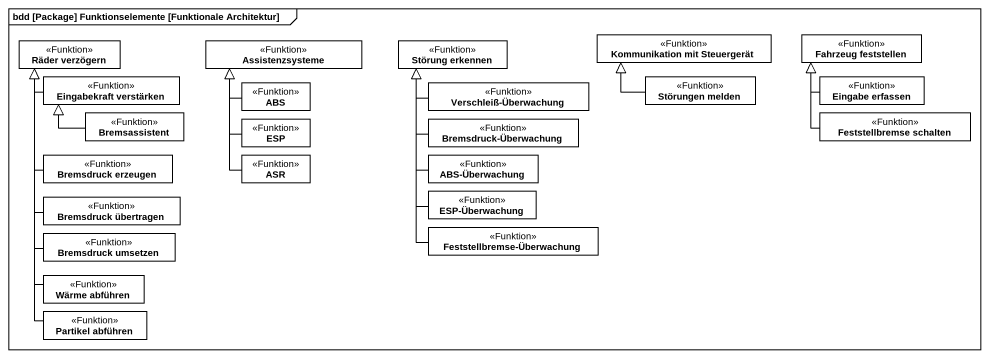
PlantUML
@startuml
mainframe bdd [Package] Funktionselemente [Funktionale Architektur]
hide circle
hide empty members
class "Kommunikation mit Steuergerät" as Kommunikation_mit <<Funktion>>
class "Fahrzeug feststellen" as Fahrzeug_feststellen <<Funktion>>
class "Räder verzögern" as Räder_verzögern <<Funktion>>
class "Eingabekraft verstärken" as Eingabekraft_verstärken <<Funktion>>
class Assistenzsysteme <<Funktion>>
class "Störung erkennen" as Störung_erkennen <<Funktion>>
class "Störungen melden" as Störungen_melden <<Funktion>>
class "Eingabe erfassen" as Eingabe_erfassen <<Funktion>>
class Bremsassistent <<Funktion>>
class ABS <<Funktion>>
class "Verschleiß-Überwachung" as Verschleiß_Überwachung <<Funktion>>
class "Feststellbremse schalten" as Feststellbremse_schalten <<Funktion>>
class ESP <<Funktion>>
class "Bremsdruck-Überwachung" as Bremsdruck_Überwachung <<Funktion>>
class "Bremsdruck erzeugen" as Bremsdruck_erzeugen <<Funktion>>
class ASR <<Funktion>>
class "ABS-Überwachung" as ABS_Überwachung <<Funktion>>
class "ESP-Überwachung" as ESP_Überwachung <<Funktion>>
class "Bremsdruck übertragen" as Bremsdruck_übertragen <<Funktion>>
class "Feststellbremse-Überwachung" as Feststellbremse_Überwachung <<Funktion>>
class "Bremsdruck umsetzen" as Bremsdruck_umsetzen <<Funktion>>
class "Wärme abführen" as Wärme_abführen <<Funktion>>
class "Partikel abführen" as Partikel_abführen <<Funktion>>
Eingabekraft_verstärken -up-|> Räder_verzögern
Störungen_melden -up-|> Kommunikation_mit
Eingabe_erfassen -up-|> Fahrzeug_feststellen
Bremsassistent -up-|> Eingabekraft_verstärken
ABS -up-|> Assistenzsysteme
Verschleiß_Überwachung -up-|> Störung_erkennen
Feststellbremse_schalten -up-|> Fahrzeug_feststellen
ESP -up-|> Assistenzsysteme
Bremsdruck_Überwachung -up-|> Störung_erkennen
Bremsdruck_erzeugen -up-|> Räder_verzögern
ASR -up-|> Assistenzsysteme
ABS_Überwachung -up-|> Störung_erkennen
ESP_Überwachung -up-|> Störung_erkennen
Bremsdruck_übertragen -up-|> Räder_verzögern
Feststellbremse_Überwachung -up-|> Störung_erkennen
Bremsdruck_umsetzen -up-|> Räder_verzögern
Wärme_abführen -up-|> Räder_verzögern
Partikel_abführen -up-|> Räder_verzögern
@enduml
